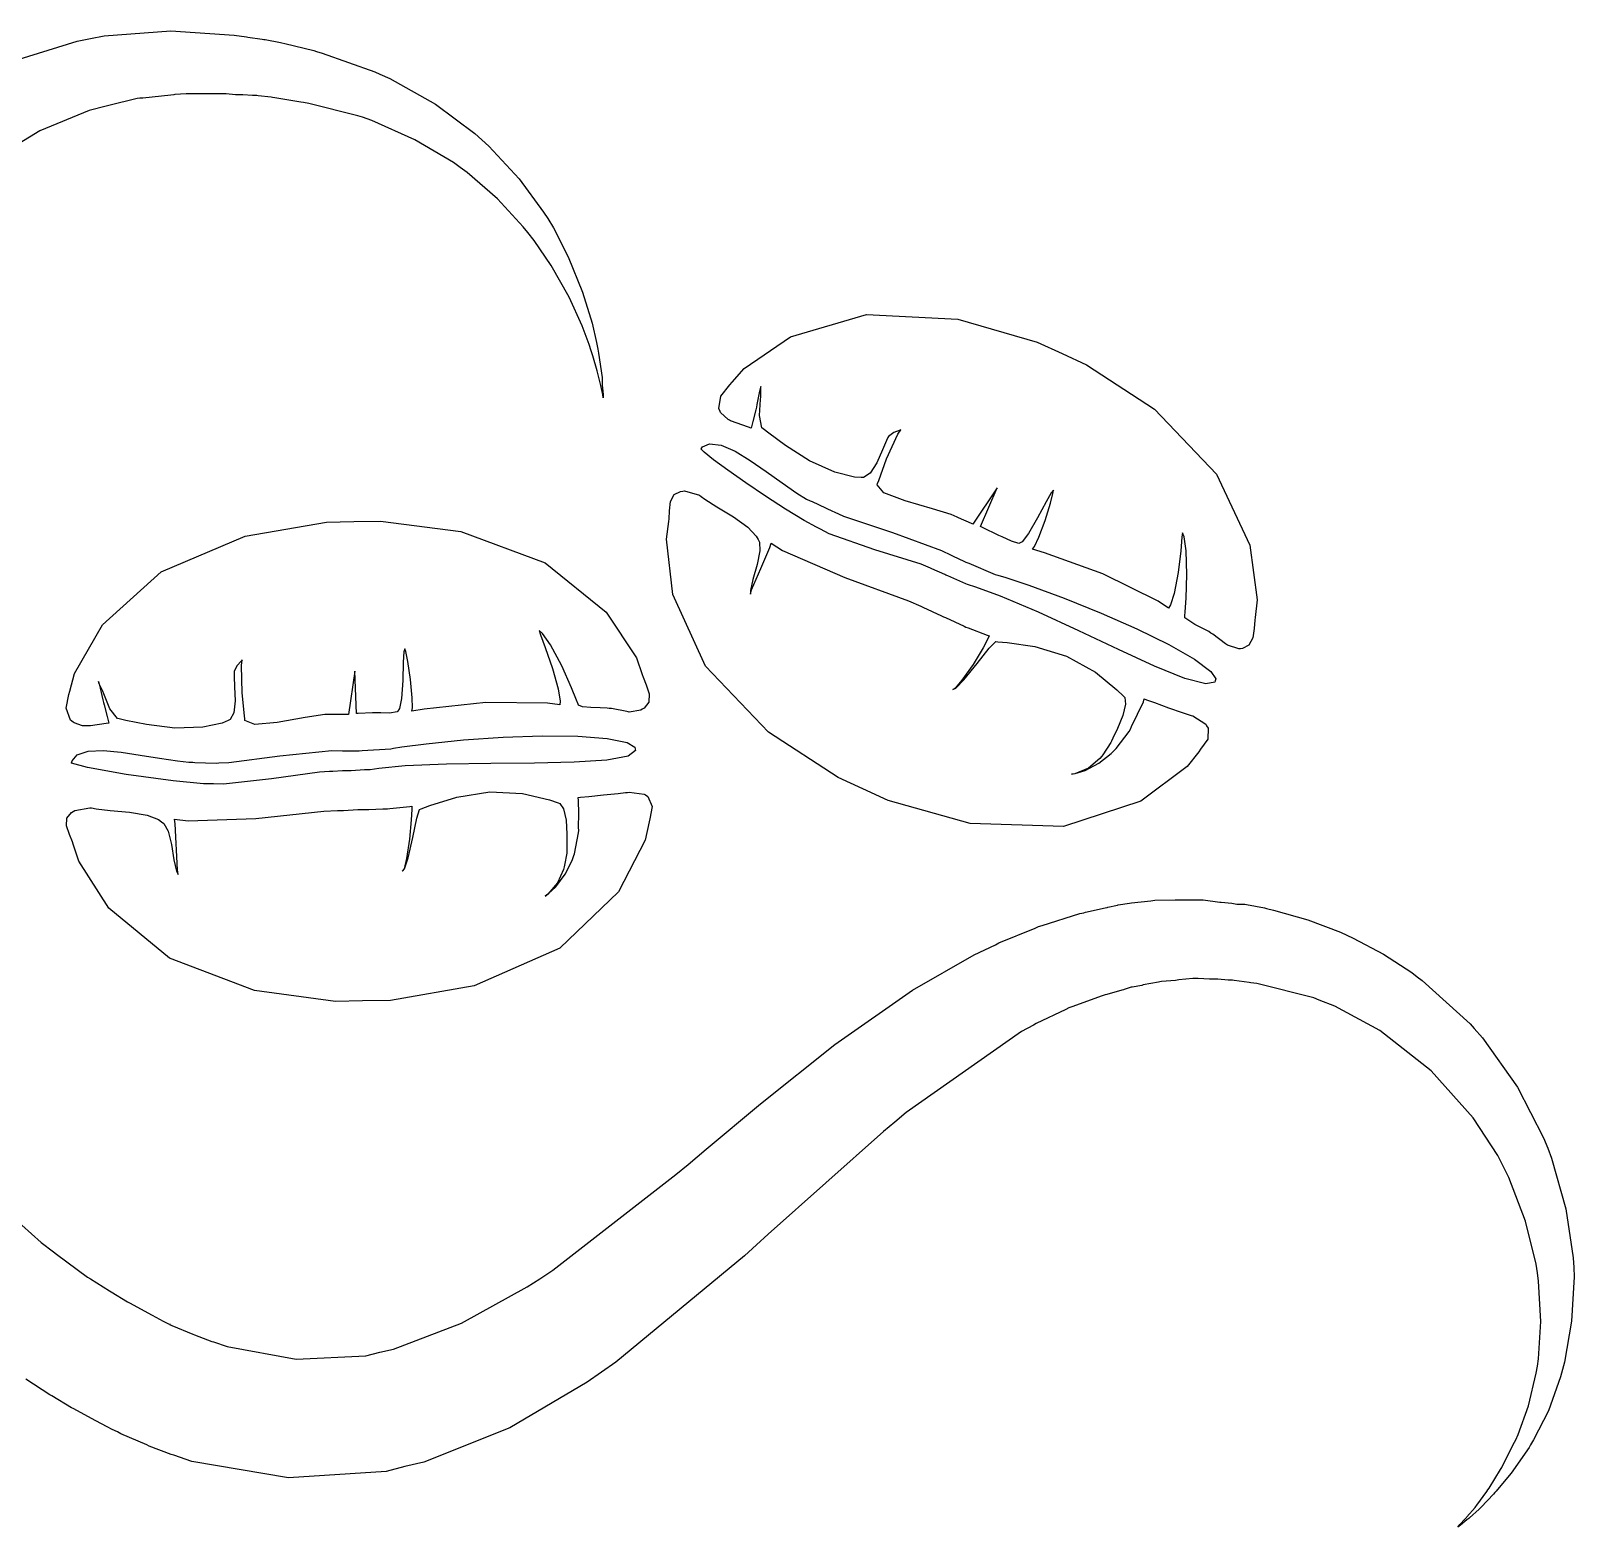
# Model space of a CAD drawing. Extents: x 54 to 303, y 49 to 296.
# Drawn here: x 240.1 to 303, y 173.3 to 234.3 of the extents above; entities that cross this region are included whole.
import ezdxf

# ---------------------------------------------------------------- set-up
doc = ezdxf.new("R2010")
doc.units = 0
doc.header["$MEASUREMENT"] = 0

msp = doc.modelspace()

# ---------------------------------------------------------------- linework, layer by layer
at = {"color": 40}
for points in [[(239.27, 233.002), (242.024, 233.857), (242.571, 233.962), (243.126, 234.078), (245.836, 234.276), (248.426, 234.104), (248.921, 234.032), (248.981, 234.024), (249.564, 233.937), (249.626, 233.928), (249.687, 233.919), (250.304, 233.795), (250.366, 233.785), (250.489, 233.759), (251.661, 233.469), (251.777, 233.433), (252.006, 233.372), (254.149, 232.605), (254.353, 232.517), (254.758, 232.332), (256.62, 231.282), (258.233, 230.091), (258.516, 229.835), (258.797, 229.58), (260.028, 228.243), (261.028, 226.888), (261.196, 226.624), (261.425, 226.248), (262.031, 225.064), (262.616, 223.631), (263.001, 222.363), (263.19, 221.567), (263.242, 221.298), (263.269, 221.139), (263.419, 220.147), (263.419, 219.817), (263.427, 219.728), (263.449, 219.437), (263.455, 219.322), (263.455, 219.322), (263.455, 219.322), (263.437, 219.451), (263.367, 219.825), (263.216, 220.424), (263.029, 221.029), (262.96, 221.228), (262.879, 221.485), (262.598, 222.246), (262.07, 223.42), (261.342, 224.706), (260.641, 225.737), (260.386, 226.06), (260.2, 226.29), (259.154, 227.423), (257.915, 228.504), (257.634, 228.706), (257.351, 228.91), (255.786, 229.836), (254.026, 230.62), (253.647, 230.753), (253.453, 230.814), (251.459, 231.317), (251.248, 231.352), (251.142, 231.37), (250.083, 231.546), (249.979, 231.563), (249.925, 231.573), (249.396, 231.626), (249.344, 231.635), (249.167, 231.635), (248.77, 231.669), (248.638, 231.669), (248.47, 231.669), (248.092, 231.705), (247.967, 231.705), (247.799, 231.705), (247.422, 231.705), (247.297, 231.705), (247.129, 231.705), (246.753, 231.705), (246.628, 231.705), (246.459, 231.705), (246.009, 231.679), (245.956, 231.669), (245.841, 231.661), (244.695, 231.538), (244.581, 231.528), (244.465, 231.512), (243.319, 231.238), (243.204, 231.21), (242.511, 231.031), (240.505, 230.206), (237.961, 228.65)], [(238.177, 187.012), (240.55, 184.892), (241.053, 184.503), (241.176, 184.406), (242.447, 183.48), (242.571, 183.408), (243.346, 182.915), (243.407, 182.871), (244.078, 182.466), (244.158, 182.422), (245.074, 181.927), (245.533, 181.681), (245.746, 181.574), (245.816, 181.54), (245.817, 181.54), (245.824, 181.54), (245.78, 181.54), (245.78, 181.54), (245.886, 181.504), (246.732, 181.151), (246.803, 181.125), (247.508, 180.852), (247.58, 180.835), (248.135, 180.65), (250.953, 180.133), (253.788, 180.269), (254.353, 180.41), (254.917, 180.534), (257.682, 181.594), (260.358, 183.074), (260.879, 183.408), (261.399, 183.753), (266.417, 187.661), (266.912, 188.067), (267.649, 188.685), (269.865, 190.543), (272.894, 192.957), (276.064, 195.166), (278.566, 196.619), (279.436, 197.026), (279.576, 197.098), (281.058, 197.706), (281.2, 197.768), (281.348, 197.812), (282.884, 198.297), (283.034, 198.331), (283.112, 198.349), (283.906, 198.527), (283.986, 198.544), (284.021, 198.553), (284.409, 198.641), (284.445, 198.65), (284.904, 198.72), (284.982, 198.73), (285.776, 198.818), (285.856, 198.826), (285.935, 198.836), (286.764, 198.852), (286.844, 198.86), (287.091, 198.86), (287.645, 198.86), (287.831, 198.86), (287.901, 198.852), (288.58, 198.764), (288.642, 198.754), (289.065, 198.72), (289.278, 198.684), (289.384, 198.684), (289.384, 198.684), (289.427, 198.684), (289.524, 198.684), (289.524, 198.684), (289.595, 198.684), (289.665, 198.668), (290.406, 198.526), (290.477, 198.508), (290.768, 198.438), (292.17, 198.041), (293.502, 197.539), (293.758, 197.415), (294.013, 197.292), (295.253, 196.635), (296.404, 195.889), (296.616, 195.721), (296.827, 195.563), (298.775, 193.799), (298.943, 193.605), (299.286, 193.226), (300.707, 191.224), (301.774, 189.151), (301.942, 188.736), (302.101, 188.323), (302.682, 186.262), (302.982, 184.256), (303, 183.867), (303.018, 183.489), (302.916, 181.681), (302.621, 180.013), (302.543, 179.704), (302.463, 179.405), (301.968, 178.026), (301.369, 176.839), (301.236, 176.635), (301.183, 176.531), (300.549, 175.623), (300.496, 175.543), (300.434, 175.464), (299.843, 174.757), (299.791, 174.695), (299.729, 174.635), (299.236, 174.104), (299.192, 174.06), (299.147, 174.016), (298.759, 173.664), (298.733, 173.637), (298.652, 173.576), (298.383, 173.368), (298.274, 173.284), (298.274, 173.284), (298.274, 173.284), (298.274, 173.284), (298.356, 173.386), (298.564, 173.612), (298.626, 173.673), (298.652, 173.708), (298.979, 174.088), (299.015, 174.132), (299.049, 174.185), (299.464, 174.741), (299.508, 174.801), (299.552, 174.873), (300.02, 175.631), (300.073, 175.719), (300.118, 175.808), (300.593, 176.743), (300.637, 176.848), (300.734, 177.06), (301.157, 178.229), (301.475, 179.556), (301.519, 179.846), (301.563, 180.139), (301.663, 181.672), (301.571, 183.314), (301.519, 183.657), (301.465, 184.001), (301.034, 185.761), (300.354, 187.537), (300.178, 187.89), (299.907, 188.434), (298.899, 189.968), (297.197, 191.886), (295.097, 193.526), (293.271, 194.525), (292.629, 194.769), (292.409, 194.858), (290.09, 195.44), (289.843, 195.475), (289.781, 195.484), (289.162, 195.571), (289.101, 195.579), (288.915, 195.579), (288.498, 195.615), (288.36, 195.615), (288.157, 195.615), (287.701, 195.651), (287.55, 195.651), (287.488, 195.643), (286.905, 195.589), (286.844, 195.579), (286.782, 195.571), (286.199, 195.527), (286.139, 195.509), (286.077, 195.501), (285.458, 195.387), (285.397, 195.369), (285.008, 195.298), (284.973, 195.29), (284.682, 195.202), (284.656, 195.192), (284.594, 195.176), (283.977, 194.998), (283.916, 194.98), (283.792, 194.946), (282.557, 194.495), (282.435, 194.451), (282.31, 194.39), (281.102, 193.817), (280.988, 193.745), (280.502, 193.49), (275.801, 190.183), (275.343, 189.794), (274.884, 189.407), (270.184, 185.226), (269.699, 184.785), (269.214, 184.344), (263.966, 180.014), (263.385, 179.6), (262.801, 179.195), (259.657, 177.333), (256.143, 175.93), (255.375, 175.754), (254.616, 175.551), (250.639, 175.296), (246.696, 175.957), (245.956, 176.213), (245.859, 176.24), (244.952, 176.591), (244.864, 176.635), (243.805, 177.094), (243.663, 177.165), (243.453, 177.271), (243.24, 177.377), (242.781, 177.624), (241.865, 178.117), (241.793, 178.153), (240.99, 178.63), (240.911, 178.682), (239.925, 179.317)]]:
    msp.add_lwpolyline(points, dxfattribs=at)
at = {"color": 32}
for points in [[(268.71, 219.957), (269.196, 220.514), (271.088, 221.806), (274.187, 222.71), (277.908, 222.528), (281.143, 221.587), (282.152, 221.121), (283.143, 220.668), (285.915, 218.86), (288.452, 216.204), (289.806, 213.318), (290.103, 211.085), (290.019, 210.362), (290.006, 210.253), (289.983, 209.921), (289.93, 209.528), (289.77, 209.236), (289.508, 209.102), (289.418, 209.091), (289.356, 209.083), (288.899, 209.233), (288.855, 209.267), (288.811, 209.295), (288.29, 209.682), (288.219, 209.726), (288.131, 209.788), (287.558, 210.079), (287.161, 210.344), (287.161, 210.432), (287.169, 210.6), (287.204, 211.146), (287.24, 212.113), (287.211, 213.087), (287.129, 213.654), (287.055, 213.819), (287.038, 213.636), (286.986, 213.086), (286.879, 212.192), (286.717, 211.343), (286.577, 210.879), (286.492, 210.749), (286.067, 211.031), (283.814, 212.147), (281.437, 212.999), (280.952, 213.148), (281.03, 213.254), (281.208, 213.633), (281.468, 214.322), (281.681, 215.025), (281.781, 215.424), (281.799, 215.547), (281.711, 215.451), (281.499, 215.083), (281.15, 214.419), (280.781, 213.782), (280.531, 213.454), (280.422, 213.395), (280.387, 213.378), (280.088, 213.47), (279.717, 213.651), (279.647, 213.677), (279.575, 213.705), (278.905, 214.031), (278.835, 214.066), (279.506, 215.653), (278.518, 214.172), (278.464, 214.198), (277.935, 214.427), (277.883, 214.453), (277.638, 214.561), (276.868, 214.798), (275.757, 215.116), (274.895, 215.447), (274.614, 215.768), (274.638, 215.83), (274.682, 215.954), (274.995, 216.83), (275.466, 217.832), (275.59, 218.017), (275.554, 218), (275.298, 217.898), (275.077, 217.744), (275.06, 217.7), (274.996, 217.579), (274.835, 217.193), (274.606, 216.663), (274.332, 216.246), (274.059, 216.076), (273.968, 216.076), (273.698, 216.09), (272.897, 216.286), (271.867, 216.747), (270.891, 217.368), (270.205, 217.877), (269.981, 218.053), (269.919, 218.097), (269.821, 218.599), (269.865, 219.243), (269.875, 219.358), (269.875, 219.464), (269.875, 219.781), (269.875, 219.781), (269.875, 219.781), (269.813, 219.517), (269.715, 219.04), (269.699, 218.935), (269.671, 218.828), (269.553, 218.351), (269.486, 218.087), (269.486, 218.087), (269.38, 218.123), (268.648, 218.379), (268.604, 218.405), (268.551, 218.432), (268.234, 218.714), (268.217, 218.758), (268.173, 218.882), (268.252, 219.385), (268.613, 219.852), (268.71, 219.957)], [(272.874, 214.665), (273.252, 214.498), (275.241, 213.823), (277.247, 213.096), (277.636, 212.901), (277.688, 212.875), (278.182, 212.646), (278.235, 212.619), (278.35, 212.575), (279.426, 212.117), (279.54, 212.09), (279.858, 211.998), (280.802, 211.685), (282.239, 211.156), (283.741, 210.546), (285.198, 209.899), (286.502, 209.257), (287.543, 208.662), (288.21, 208.158), (288.418, 207.858), (288.396, 207.786), (288.378, 207.73), (288.013, 207.654), (287.152, 207.882), (285.925, 208.38), (284.448, 209.057), (282.834, 209.819), (281.197, 210.575), (279.649, 211.234), (278.646, 211.606), (278.306, 211.703), (278.235, 211.729), (277.502, 212.055), (277.424, 212.09), (277.37, 212.117), (276.842, 212.346), (276.79, 212.372), (276.419, 212.532), (274.522, 213.128), (272.661, 213.775), (272.308, 213.96), (272.141, 214.044), (271.65, 214.32), (270.882, 214.785), (270.067, 215.312), (269.266, 215.852), (268.54, 216.362), (267.953, 216.793), (267.565, 217.102), (267.434, 217.232), (267.442, 217.241), (267.499, 217.314), (267.79, 217.439), (268.264, 217.387), (268.828, 217.142), (269.451, 216.765), (270.101, 216.315), (270.745, 215.852), (271.35, 215.436), (271.746, 215.192), (271.885, 215.124), (271.974, 215.09), (272.794, 214.701), (272.874, 214.665)], [(266.135, 214.277), (266.148, 214.386), (266.164, 214.714), (266.205, 215.094), (266.353, 215.374), (266.61, 215.502), (266.7, 215.511), (266.77, 215.521), (267.379, 215.345), (267.442, 215.301), (267.597, 215.186), (268.092, 214.876), (268.763, 214.472), (269.355, 214.041), (269.694, 213.679), (269.769, 213.537), (269.82, 213.44), (269.843, 213.076), (269.729, 212.518), (269.555, 211.915), (269.457, 211.466), (269.452, 211.314), (269.504, 211.49), (269.875, 212.354), (270.244, 213.218), (270.298, 213.395), (270.765, 213.096), (273.297, 211.989), (275.898, 211.041), (276.401, 210.821), (276.48, 210.786), (277.247, 210.432), (277.319, 210.396), (277.398, 210.362), (278.164, 210.009), (278.235, 209.973), (278.324, 209.939), (279.099, 209.648), (279.188, 209.62), (279.144, 209.515), (278.936, 209.131), (278.526, 208.449), (278.076, 207.806), (277.803, 207.487), (277.706, 207.433), (277.829, 207.477), (278.157, 207.816), (278.689, 208.484), (279.189, 209.11), (279.461, 209.383), (279.54, 209.374), (279.917, 209.35), (281.044, 209.186), (282.337, 208.792), (283.509, 208.135), (284.39, 207.418), (284.656, 207.151), (284.705, 207.101), (284.741, 206.835), (284.634, 206.367), (284.412, 205.832), (284.226, 205.445), (284.163, 205.317), (284.135, 205.264), (283.808, 204.761), (283.774, 204.717), (283.694, 204.621), (283.235, 204.228), (282.671, 203.994), (282.539, 203.976), (282.539, 203.976), (282.691, 204.002), (283.09, 204.126), (283.656, 204.422), (284.157, 204.814), (284.303, 204.964), (284.355, 205.018), (284.885, 205.722), (284.938, 205.81), (284.982, 205.926), (285.233, 206.429), (285.467, 206.93), (285.503, 207.045), (285.6, 207.01), (285.924, 206.892), (286.494, 206.684), (287.045, 206.491), (287.336, 206.393), (287.408, 206.375), (287.478, 206.358), (288.007, 206.014), (288.043, 205.952), (288.108, 205.846), (288.095, 205.397), (287.796, 204.991), (287.726, 204.894), (287.256, 204.295), (285.363, 202.876), (282.217, 201.847), (278.404, 201.962), (275.073, 202.901), (274.038, 203.376), (273.025, 203.842), (270.193, 205.686), (267.626, 208.377), (266.288, 211.294), (266.031, 213.552), (266.135, 214.277)], [(241.723, 207.363), (241.916, 208.075), (243.054, 210.061), (245.444, 212.223), (248.867, 213.684), (252.185, 214.253), (253.294, 214.277), (254.383, 214.295), (257.659, 213.867), (261.098, 212.585), (263.573, 210.586), (264.808, 208.718), (265.042, 208.033), (265.081, 207.931), (265.21, 207.625), (265.332, 207.249), (265.31, 206.912), (265.122, 206.673), (265.042, 206.622), (264.988, 206.587), (264.521, 206.507), (264.477, 206.515), (264.424, 206.525), (263.79, 206.649), (263.701, 206.658), (263.612, 206.673), (263.339, 206.685), (262.946, 206.693), (262.614, 206.728), (262.45, 206.795), (262.431, 206.834), (262.369, 206.994), (262.162, 207.501), (261.769, 208.387), (261.309, 209.246), (260.984, 209.717), (260.843, 209.833), (260.901, 209.659), (261.09, 209.141), (261.386, 208.289), (261.622, 207.451), (261.707, 206.958), (261.691, 206.798), (261.188, 206.87), (258.674, 206.9), (256.159, 206.631), (255.658, 206.551), (255.684, 206.676), (255.677, 207.093), (255.61, 207.834), (255.494, 208.57), (255.41, 208.977), (255.375, 209.091), (255.339, 208.969), (255.311, 208.547), (255.287, 207.796), (255.236, 207.059), (255.163, 206.656), (255.094, 206.551), (255.066, 206.517), (254.754, 206.465), (254.4, 206.481), (254.283, 206.481), (254.062, 206.481), (253.471, 206.455), (253.401, 206.445), (253.33, 208.175), (253.082, 206.411), (252.906, 206.411), (252.509, 206.411), (252.377, 206.411), (252.109, 206.404), (251.314, 206.284), (250.176, 206.084), (249.256, 206.004), (248.856, 206.167), (248.849, 206.235), (248.839, 206.358), (248.743, 207.289), (248.716, 208.412), (248.744, 208.632), (248.716, 208.598), (248.532, 208.395), (248.416, 208.157), (248.426, 208.103), (248.419, 207.963), (248.437, 207.538), (248.462, 206.962), (248.405, 206.471), (248.255, 206.204), (248.179, 206.163), (247.934, 206.058), (247.137, 205.887), (246.009, 205.855), (244.854, 205.996), (244.011, 206.167), (243.733, 206.235), (243.663, 206.244), (243.359, 206.64), (243.108, 207.249), (243.064, 207.363), (243.028, 207.435), (242.922, 207.663), (242.888, 207.75), (242.888, 207.75), (242.888, 207.75), (242.954, 207.487), (243.072, 207.01), (243.1, 206.904), (243.126, 206.799), (243.245, 206.323), (243.31, 206.058), (243.31, 206.058), (243.204, 206.04), (242.569, 205.952), (242.358, 205.952), (242.234, 205.952), (241.899, 206.066), (241.865, 206.092), (241.749, 206.181), (241.569, 206.662), (241.687, 207.231), (241.723, 207.363)], [(247.79, 204.435), (248.205, 204.453), (250.286, 204.722), (252.403, 204.938), (252.835, 204.928), (253.002, 204.928), (253.38, 204.928), (253.507, 204.928), (253.629, 204.938), (254.802, 205.008), (254.918, 205.034), (255.246, 205.089), (256.237, 205.22), (257.765, 205.372), (259.383, 205.479), (260.975, 205.533), (262.427, 205.522), (263.617, 205.437), (264.434, 205.267), (264.75, 205.075), (264.76, 205), (264.768, 204.941), (264.472, 204.713), (263.598, 204.545), (262.279, 204.462), (260.657, 204.43), (258.874, 204.418), (257.069, 204.389), (255.385, 204.312), (254.316, 204.213), (253.964, 204.152), (253.726, 204.152), (253.19, 204.118), (253.012, 204.118), (252.835, 204.118), (252.439, 204.082), (252.306, 204.082), (251.9, 204.065), (249.943, 203.783), (247.985, 203.571), (247.58, 203.589), (247.169, 203.589), (245.94, 203.702), (244.025, 203.959), (242.439, 204.245), (241.791, 204.428), (241.793, 204.435), (241.815, 204.526), (242.025, 204.761), (242.475, 204.917), (243.089, 204.943), (243.812, 204.877), (244.592, 204.757), (245.375, 204.625), (246.105, 204.516), (246.575, 204.471), (246.732, 204.471), (246.811, 204.453), (247.693, 204.427), (247.79, 204.435)], [(241.865, 201.119), (241.833, 201.221), (241.711, 201.517), (241.587, 201.869), (241.602, 202.18), (241.786, 202.41), (241.865, 202.458), (241.925, 202.494), (242.533, 202.61), (242.605, 202.601), (242.794, 202.561), (243.374, 202.493), (244.153, 202.424), (244.872, 202.303), (245.335, 202.131), (245.463, 202.035), (245.551, 201.972), (245.731, 201.655), (245.864, 201.106), (245.963, 200.484), (246.072, 200.026), (246.133, 199.885), (246.105, 200.071), (246.018, 201.957), (245.992, 202.142), (246.548, 202.071), (249.308, 202.173), (252.068, 202.468), (252.625, 202.494), (252.88, 202.494), (253.454, 202.53), (253.647, 202.53), (253.902, 202.53), (254.477, 202.565), (254.67, 202.565), (254.758, 202.575), (255.578, 202.654), (255.658, 202.671), (255.658, 202.533), (255.636, 202.12), (255.57, 201.322), (255.448, 200.539), (255.341, 200.123), (255.271, 200.025), (255.367, 200.123), (255.514, 200.572), (255.698, 201.402), (255.86, 202.179), (255.975, 202.539), (256.046, 202.565), (256.399, 202.705), (257.492, 203.046), (258.833, 203.258), (260.174, 203.185), (261.268, 202.933), (261.621, 202.811), (261.688, 202.788), (261.838, 202.565), (261.942, 202.103), (261.972, 201.529), (261.973, 201.09), (261.973, 200.943), (261.973, 200.758), (261.884, 200.263), (261.867, 200.201), (261.84, 200.087), (261.597, 199.549), (261.196, 199.082), (261.092, 199.003), (261.092, 199.003), (261.218, 199.093), (261.527, 199.382), (261.909, 199.896), (262.19, 200.462), (262.254, 200.66), (262.281, 200.732), (262.457, 201.586), (262.467, 201.683), (262.457, 201.807), (262.461, 202.368), (262.449, 202.909), (262.431, 203.024), (262.527, 203.033), (262.869, 203.068), (263.475, 203.13), (264.064, 203.193), (264.371, 203.228), (264.443, 203.236), (264.513, 203.246), (265.129, 203.165), (265.183, 203.13), (265.282, 203.063), (265.452, 202.663), (265.351, 202.16), (265.325, 202.035), (265.164, 201.291), (264.08, 199.184), (261.695, 196.89), (258.204, 195.344), (254.788, 194.751), (253.647, 194.733), (252.548, 194.715), (249.242, 195.156), (245.784, 196.471), (243.313, 198.515), (242.091, 200.425), (241.865, 201.119)]]:
    msp.add_lwpolyline(points, close=True, dxfattribs=at)

doc.saveas('drawing.dxf')
